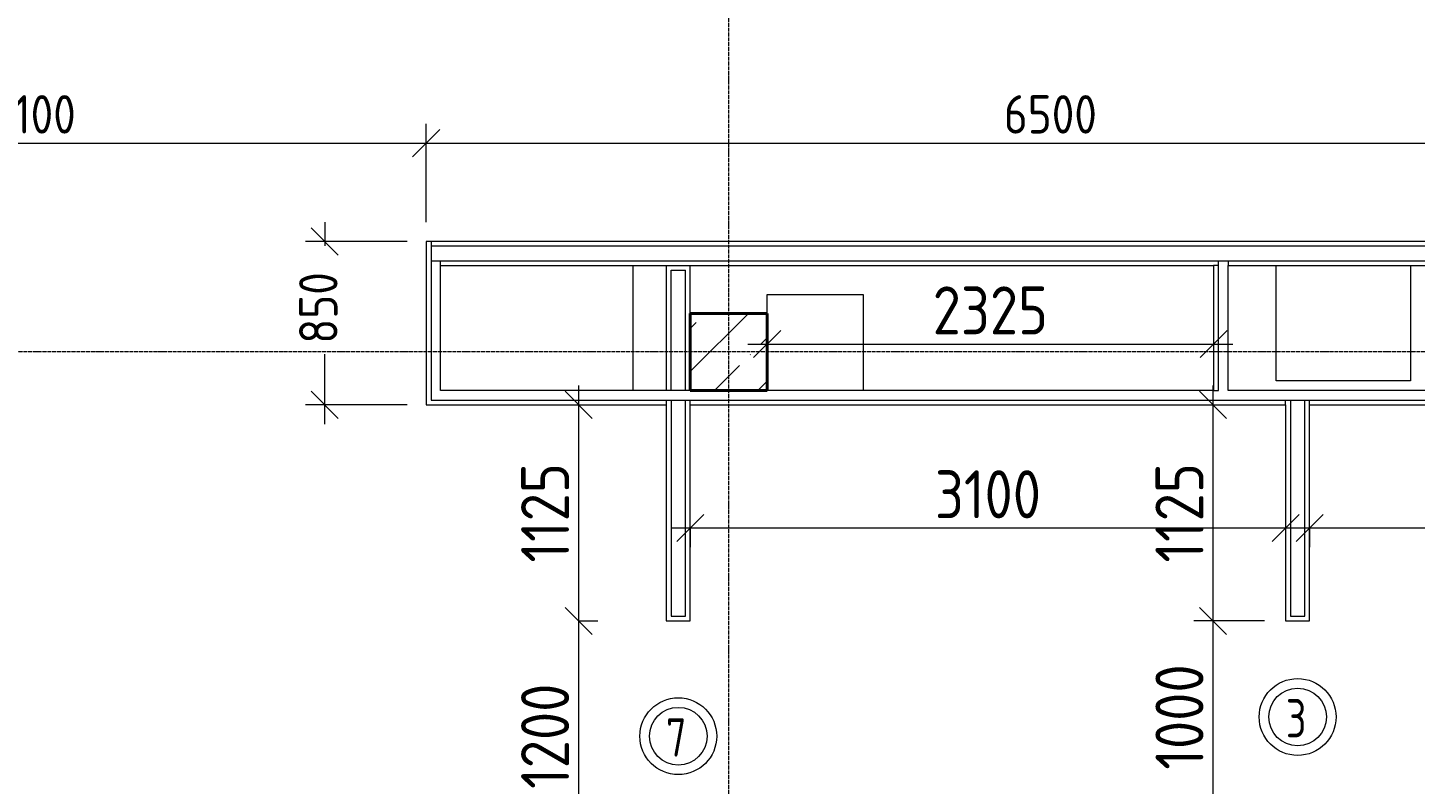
# Model space of a CAD drawing. Header units: millimetres. Extents: x -56773 to 221258, y -262288 to 26541.
# Drawn here: x 42159 to 49384, y -153843 to -149905 of the extents above; entities that cross this region are included whole.
import ezdxf

# ---------------------------------------------------------------- set-up
doc = ezdxf.new("R2010")
doc.units = ezdxf.units.MM
doc.linetypes.add('ADSK_Линия сетки', pattern=[25, 20, -2.5, 0, -2.5])
for name, color, linetype, lineweight in [('Марки дверей', 7, 'Continuous', 20), ('Несущие колонны', 7, 'Continuous', 18), ('Оси', 7, 'Continuous', 9), ('Перекрытие', 7, 'Continuous', 18), ('Размеры', 7, 'Continuous', 9), ('Стены внутренние', 7, 'Continuous', 18), ('Стены штриховка', 7, 'Continuous', 9)]:
    doc.layers.add(name, color=color, linetype=linetype, lineweight=lineweight)
doc.styles.add('GOST Common_2', font='', dxfattribs={"width": 0.9, "height": 250})
doc.styles.add('GOST Common_3', font='', dxfattribs={"width": 0.9, "height": 200})
doc.styles.add('GOST Common_B', font='', dxfattribs={"width": 0.8, "height": 200})
doc.styles.get('GOST Common_2').set_extended_font_data('GOST Common')
doc.styles.get('GOST Common_3').set_extended_font_data('GOST Common')
doc.styles.get('GOST Common_B').set_extended_font_data('GOST Common', bold=True)
doc.dimstyles.new('ADSK_Основной_2_0', dxfattribs={"dimscale": 304.8, "dimtxt": 201.142999, "dimasz": 0.463911, "dimexe": 0.328084, "dimexo": 0.328084, "dimgap": 0.164042, "dimtad": 1, "dimdec": 3, "dimrnd": 0.001, "dimdsep": 46, "dimtxsty": 'GOST Common_3', "dimblk1": 'OBLIQUE', "dimblk2": 'OBLIQUE', "dimsah": 1, "dimcen": 0.09, "dimdle": 0.328084, "dimazin": 2, "dimtfac": 1, "dimtdec": 4, "dimtix": 1, "dimtmove": 0, "dimatfit": 3, "dimfxl": 1, "dimtvp": 1, "dimtolj": 1, "dimtzin": 0, "dimlwd": 20, "dimlwe": 20, "dimarcsym": 2})
doc.dimstyles.new('ADSK_Основной_2_0_2', dxfattribs={"dimscale": 304.8, "dimtxt": 201.142999, "dimasz": 0.463911, "dimexe": 0.328084, "dimexo": 0.328084, "dimgap": 0.164042, "dimtad": 1, "dimdec": 3, "dimrnd": 0.001, "dimdsep": 46, "dimtxsty": 'GOST Common_3', "dimblk1": 'OBLIQUE', "dimblk2": 'OBLIQUE', "dimsah": 1, "dimcen": 0.09, "dimdle": 0.328084, "dimazin": 2, "dimtfac": 1, "dimtdec": 4, "dimtix": 1, "dimtmove": 0, "dimatfit": 3, "dimfxl": 1, "dimtvp": 1, "dimtolj": 1, "dimtzin": 0, "dimlwd": 20, "dimlwe": 20, "dimarcsym": 2})
doc.dimstyles.new('ADSK_Основной_2_0_3', dxfattribs={"dimscale": 304.8, "dimtxt": 201.142999, "dimasz": 0.463911, "dimexe": 0.328084, "dimexo": 0.328084, "dimgap": 0.164042, "dimtad": 1, "dimdec": 3, "dimrnd": 0.001, "dimdsep": 46, "dimtxsty": 'GOST Common_2', "dimblk1": 'OBLIQUE', "dimblk2": 'OBLIQUE', "dimsah": 1, "dimcen": 0.09, "dimdle": 0.328084, "dimazin": 2, "dimtfac": 1, "dimtdec": 4, "dimtix": 1, "dimtmove": 0, "dimatfit": 3, "dimfxl": 1, "dimtvp": 1, "dimtolj": 1, "dimtzin": 0, "dimlwd": 20, "dimlwe": 20, "dimarcsym": 2})

# ---------------------------------------------------------------- blocks, each defined once
blk = doc.blocks.new('ADSK_КолоннаЖБ_Прямоугольная - 400x400 мм-1807143-Кладочный план 3-го этажа')
at = {"layer": 'Несущие колонны', "lineweight": 40}
for p, q in [((-200, 200), (200, 200)), ((-200, -200), (-200, 200)), ((200, 200), (200, -200)), ((200, -200), (-200, -200))]:
    blk.add_line(p, q, dxfattribs=at)
blk = doc.blocks.new('_Oblique')
at = {"color": 0, "linetype": 'ByBlock', "lineweight": -2}
blk.add_line((-0.5, -0.5), (0.5, 0.5), dxfattribs=at)
blk = doc.blocks.new('*D5681')
at = {"layer": 'Defpoints', "color": 0, "lineweight": 25, "transparency": 16777216}
for p in [(44234.4, -150505.9), (40134.4, -151017.8), (44234.4, -151017.8)]:
    blk.add_point(p, dxfattribs=at)
at = {"layer": 'Размеры', "color": 0, "lineweight": 20, "transparency": 16777216}
for p, q in [((40134.4, -150917.8), (40134.4, -150405.9)), ((44234.4, -150917.8), (44234.4, -150405.9)), ((40034.4, -150505.9), (44334.4, -150505.9))]:
    blk.add_line(p, q, dxfattribs=at)
at = {"layer": 'Размеры', "color": 0, "lineweight": 20, "transparency": 16777216, "xscale": 141.4, "yscale": 141.4, "zscale": 141.4, "rotation": 180}
blk.add_blockref('_Oblique', (40134.4, -150505.9), dxfattribs=at)
at = {"layer": 'Размеры', "color": 0, "lineweight": 20, "transparency": 16777216, "xscale": 141.4, "yscale": 141.4, "zscale": 141.4}
blk.add_blockref('_Oblique', (44234.4, -150505.9), dxfattribs=at)
at = {"layer": 'Размеры', "color": 0, "lineweight": 9, "transparency": 16777216, "insert": (42184.4, -150355.9), "char_height": 200, "width": 580.928, "attachment_point": 5, "style": 'GOST Common_3'}
blk.add_mtext('\\A1;4100', dxfattribs=at)
blk = doc.blocks.new('*D5682')
at = {"layer": 'Defpoints', "color": 0, "lineweight": 25, "transparency": 16777216}
for p in [(50734.4, -150406), (50734.4, -150505.9), (44234.4, -151017.8)]:
    blk.add_point(p, dxfattribs=at)
at = {"layer": 'Размеры', "color": 0, "lineweight": 20, "transparency": 16777216}
for p, q in [((44234.4, -150917.8), (44234.4, -150405.9)), ((44134.4, -150505.9), (50834.4, -150505.9)), ((50734.4, -150506), (50734.4, -150605.9))]:
    blk.add_line(p, q, dxfattribs=at)
at = {"layer": 'Размеры', "color": 0, "lineweight": 20, "transparency": 16777216, "xscale": 141.4, "yscale": 141.4, "zscale": 141.4, "rotation": 180}
blk.add_blockref('_Oblique', (44234.4, -150505.9), dxfattribs=at)
at = {"layer": 'Размеры', "color": 0, "lineweight": 20, "transparency": 16777216, "xscale": 141.4, "yscale": 141.4, "zscale": 141.4}
blk.add_blockref('_Oblique', (50734.4, -150505.9), dxfattribs=at)
at = {"layer": 'Размеры', "color": 0, "lineweight": 9, "transparency": 16777216, "insert": (47484.4, -150355.9), "char_height": 200, "width": 605.475, "attachment_point": 5, "style": 'GOST Common_3'}
blk.add_mtext('\\A1;6500', dxfattribs=at)
blk = doc.blocks.new('*D5449')
at = {"layer": 'Defpoints', "color": 0, "lineweight": 25, "transparency": 16777216}
for p in [(50609.4, -151867.8), (48834.4, -152408.6), (50609.4, -152508.6)]:
    blk.add_point(p, dxfattribs=at)
at = {"layer": 'Размеры', "color": 0, "lineweight": 20, "transparency": 16777216}
for p, q in [((50609.4, -151967.8), (50609.4, -152608.6)), ((48734.4, -152508.6), (50709.4, -152508.6)), ((48834.4, -152508.6), (48834.4, -152608.6))]:
    blk.add_line(p, q, dxfattribs=at)
at = {"layer": 'Размеры', "color": 0, "lineweight": 20, "transparency": 16777216, "xscale": 141.4, "yscale": 141.4, "zscale": 141.4, "rotation": 180}
blk.add_blockref('_Oblique', (48834.4, -152508.6), dxfattribs=at)
at = {"layer": 'Размеры', "color": 0, "lineweight": 20, "transparency": 16777216, "xscale": 141.4, "yscale": 141.4, "zscale": 141.4}
blk.add_blockref('_Oblique', (50609.4, -152508.6), dxfattribs=at)
at = {"layer": 'Размеры', "color": 0, "lineweight": 9, "transparency": 16777216, "insert": (49721.9, -152358.6), "char_height": 200, "width": 560.473, "attachment_point": 5, "style": 'GOST Common_3'}
blk.add_mtext('\\A1;1775', dxfattribs=at)
blk = doc.blocks.new('*D5453')
at = {"layer": 'Defpoints', "color": 0, "lineweight": 25, "transparency": 16777216}
for p in [(48331.5, -152992.8), (48699.4, -152992.8), (48699.4, -153992.8)]:
    blk.add_point(p, dxfattribs=at)
at = {"layer": 'Размеры', "color": 0, "lineweight": 20, "transparency": 16777216}
for p, q in [((48331.5, -154092.8), (48331.5, -152892.8)), ((48599.4, -152992.8), (48231.5, -152992.8)), ((48599.4, -153992.8), (48231.5, -153992.8))]:
    blk.add_line(p, q, dxfattribs=at)
at = {"layer": 'Размеры', "color": 0, "lineweight": 20, "transparency": 16777216, "xscale": 141.4, "yscale": 141.4, "zscale": 141.4}
for p, rotation in [((48331.5, -152992.8), 90), ((48331.5, -153992.8), 270)]:
    blk.add_blockref('_Oblique', p, dxfattribs=dict(at, rotation=rotation))
at = {"layer": 'Размеры', "color": 0, "lineweight": 9, "transparency": 16777216, "insert": (48156.5, -153492.8), "char_height": 250, "width": 560.473, "attachment_point": 5, "rotation": 90, "style": 'GOST Common_2'}
blk.add_mtext('\\A1;1000', dxfattribs=at)
blk = doc.blocks.new('*D5454')
at = {"layer": 'Defpoints', "color": 0, "lineweight": 25, "transparency": 16777216}
for p in [(48231.5, -151867.8), (48331.5, -151867.8), (48699.4, -152992.8)]:
    blk.add_point(p, dxfattribs=at)
at = {"layer": 'Размеры', "color": 0, "lineweight": 20, "transparency": 16777216}
for p, q in [((48331.5, -153092.8), (48331.5, -151767.8)), ((48331.5, -151867.8), (48431.5, -151867.8)), ((48599.4, -152992.8), (48231.5, -152992.8))]:
    blk.add_line(p, q, dxfattribs=at)
at = {"layer": 'Размеры', "color": 0, "lineweight": 20, "transparency": 16777216, "xscale": 141.4, "yscale": 141.4, "zscale": 141.4}
for p, rotation in [((48331.5, -151867.8), 90), ((48331.5, -152992.8), 270)]:
    blk.add_blockref('_Oblique', p, dxfattribs=dict(at, rotation=rotation))
at = {"layer": 'Размеры', "color": 0, "lineweight": 9, "transparency": 16777216, "insert": (48156.5, -152430.3), "char_height": 250, "width": 515.472, "attachment_point": 5, "rotation": 90, "style": 'GOST Common_2'}
blk.add_mtext('\\A1;1125', dxfattribs=at)
blk = doc.blocks.new('*D5455')
at = {"layer": 'Defpoints', "color": 0, "lineweight": 25, "transparency": 16777216}
for p in [(46009.4, -151451.5), (48334.4, -151451.5), (48334.4, -151551.5)]:
    blk.add_point(p, dxfattribs=at)
at = {"layer": 'Размеры', "color": 0, "lineweight": 20, "transparency": 16777216}
for p, q in [((45909.4, -151551.5), (48434.4, -151551.5)), ((46009.4, -151551.5), (46009.4, -151651.5)), ((48334.4, -151551.5), (48334.4, -151651.5))]:
    blk.add_line(p, q, dxfattribs=at)
at = {"layer": 'Размеры', "color": 0, "lineweight": 20, "transparency": 16777216, "xscale": 141.4, "yscale": 141.4, "zscale": 141.4, "rotation": 180}
blk.add_blockref('_Oblique', (46009.4, -151551.5), dxfattribs=at)
at = {"layer": 'Размеры', "color": 0, "lineweight": 20, "transparency": 16777216, "xscale": 141.4, "yscale": 141.4, "zscale": 141.4}
blk.add_blockref('_Oblique', (48334.4, -151551.5), dxfattribs=at)
at = {"layer": 'Размеры', "color": 0, "lineweight": 9, "transparency": 16777216, "insert": (47171.9, -151376.5), "char_height": 250, "width": 605.475, "attachment_point": 5, "style": 'GOST Common_2'}
blk.add_mtext('\\A1;2325', dxfattribs=at)
blk = doc.blocks.new('*D5456')
at = {"layer": 'Defpoints', "color": 0, "lineweight": 25, "transparency": 16777216}
for p in [(45609.4, -152408.6), (48709.4, -152408.6), (48709.4, -152508.6)]:
    blk.add_point(p, dxfattribs=at)
at = {"layer": 'Размеры', "color": 0, "lineweight": 20, "transparency": 16777216}
for p, q in [((45509.4, -152508.6), (48809.4, -152508.6)), ((45609.4, -152508.6), (45609.4, -152608.6)), ((48709.4, -152508.6), (48709.4, -152608.6))]:
    blk.add_line(p, q, dxfattribs=at)
at = {"layer": 'Размеры', "color": 0, "lineweight": 20, "transparency": 16777216, "xscale": 141.4, "yscale": 141.4, "zscale": 141.4, "rotation": 180}
blk.add_blockref('_Oblique', (45609.4, -152508.6), dxfattribs=at)
at = {"layer": 'Размеры', "color": 0, "lineweight": 20, "transparency": 16777216, "xscale": 141.4, "yscale": 141.4, "zscale": 141.4}
blk.add_blockref('_Oblique', (48709.4, -152508.6), dxfattribs=at)
at = {"layer": 'Размеры', "color": 0, "lineweight": 9, "transparency": 16777216, "insert": (47159.4, -152333.6), "char_height": 250, "width": 560.473, "attachment_point": 5, "style": 'GOST Common_2'}
blk.add_mtext('\\A1;3100', dxfattribs=at)
blk = doc.blocks.new('*D5458')
at = {"layer": 'Defpoints', "color": 0, "lineweight": 25, "transparency": 16777216}
for p in [(44928.2, -152992.8), (45028.2, -152992.8), (44928.2, -154192.8)]:
    blk.add_point(p, dxfattribs=at)
at = {"layer": 'Размеры', "color": 0, "lineweight": 20, "transparency": 16777216}
for p, q in [((45028.2, -154292.8), (45028.2, -152892.8)), ((45028.2, -152992.8), (45128.2, -152992.8)), ((45028.2, -154192.8), (45128.2, -154192.8))]:
    blk.add_line(p, q, dxfattribs=at)
at = {"layer": 'Размеры', "color": 0, "lineweight": 20, "transparency": 16777216, "xscale": 141.4, "yscale": 141.4, "zscale": 141.4}
for p, rotation in [((45028.2, -152992.8), 90), ((45028.2, -154192.8), 270)]:
    blk.add_blockref('_Oblique', p, dxfattribs=dict(at, rotation=rotation))
at = {"layer": 'Размеры', "color": 0, "lineweight": 9, "transparency": 16777216, "insert": (44853.2, -153592.8), "char_height": 250, "width": 560.473, "attachment_point": 5, "rotation": 90, "style": 'GOST Common_2'}
blk.add_mtext('\\A1;1200', dxfattribs=at)
blk = doc.blocks.new('*D5459')
at = {"layer": 'Defpoints', "color": 0, "lineweight": 25, "transparency": 16777216}
for p in [(44928.2, -151867.8), (45028.2, -151867.8), (44928.2, -152992.8)]:
    blk.add_point(p, dxfattribs=at)
at = {"layer": 'Размеры', "color": 0, "lineweight": 20, "transparency": 16777216}
for p, q in [((45028.2, -153092.8), (45028.2, -151767.8)), ((45028.2, -151867.8), (45128.2, -151867.8)), ((45028.2, -152992.8), (45128.2, -152992.8))]:
    blk.add_line(p, q, dxfattribs=at)
at = {"layer": 'Размеры', "color": 0, "lineweight": 20, "transparency": 16777216, "xscale": 141.4, "yscale": 141.4, "zscale": 141.4}
for p, rotation in [((45028.2, -151867.8), 90), ((45028.2, -152992.8), 270)]:
    blk.add_blockref('_Oblique', p, dxfattribs=dict(at, rotation=rotation))
at = {"layer": 'Размеры', "color": 0, "lineweight": 9, "transparency": 16777216, "insert": (44853.2, -152430.3), "char_height": 250, "width": 515.472, "attachment_point": 5, "rotation": 90, "style": 'GOST Common_2'}
blk.add_mtext('\\A1;1125', dxfattribs=at)
blk = doc.blocks.new('*D5464')
at = {"layer": 'Defpoints', "color": 0, "lineweight": 25, "transparency": 16777216}
for p in [(44234.4, -151017.8), (43705.8, -151867.8), (44234.4, -151867.8)]:
    blk.add_point(p, dxfattribs=at)
at = {"layer": 'Размеры', "color": 0, "lineweight": 20, "transparency": 16777216}
for p, q in [((43705.8, -150917.8), (43705.8, -151041.1)), ((44134.4, -151017.8), (43605.8, -151017.8)), ((43705.8, -151967.8), (43705.8, -151604)), ((44134.4, -151867.8), (43605.8, -151867.8))]:
    blk.add_line(p, q, dxfattribs=at)
at = {"layer": 'Размеры', "color": 0, "lineweight": 20, "transparency": 16777216, "xscale": 141.4, "yscale": 141.4, "zscale": 141.4}
for p, rotation in [((43705.8, -151017.8), 90), ((43705.8, -151867.8), 270)]:
    blk.add_blockref('_Oblique', p, dxfattribs=dict(at, rotation=rotation))
at = {"layer": 'Размеры', "color": 0, "lineweight": 9, "transparency": 16777216, "insert": (43572.5, -151549.6), "char_height": 200, "width": 454.106, "attachment_point": 1, "rotation": 90, "line_spacing_factor": 1.022761, "style": 'GOST Common_3'}
blk.add_mtext('\\A1;850', dxfattribs=at)
blk = doc.blocks.new('М_двери1 - Марка экземпляра 2-3719212-Кладочный план 3-го этажа')
at = {"layer": 'Марки дверей'}
for radius in [2, 1.5]:
    blk.add_circle((0, 0), radius, dxfattribs=at)

msp = doc.modelspace()

# ---------------------------------------------------------------- hatches: boundary and pattern name
at = {"layer": 'Несущие колонны', "lineweight": 9}
h = msp.add_hatch(dxfattribs=at)
h.set_pattern_fill('FP_1', color=256, style=0, pattern_type=2)
h.set_pattern_definition([(45, (9.36, -150597.75), (-224.5064, 224.5064), []), (45, (233.87, -150597.75), (-224.5064, 224.5064), [396.875, -79.375, 3.353, -76.022])])
h.paths.add_polyline_path([(46009.3615, -151792.7816), (46009.3615, -151392.7816), (45609.3615, -151392.7816), (45609.3615, -151792.7816)])

# ---------------------------------------------------------------- linework, layer by layer
for p, q in [((46009.3615, -151392.7816), (45609.3615, -151392.7816)), ((45609.3615, -151392.7816), (45609.3615, -151792.7816)), ((46009.3615, -151792.7816), (46009.3615, -151392.7816)), ((45609.3615, -151792.7816), (46009.3615, -151792.7816))]:
    msp.add_line(p, q, dxfattribs=at)
at = {"layer": 'Оси', "linetype": 'ADSK_Линия сетки', "lineweight": 5}
for p, q in [((45809.3615, -161571.6329), (45809.3615, -140570.3055)), ((62587.9153, -151592.7816), (-25230.7352, -151592.7816))]:
    msp.add_line(p, q, dxfattribs=at)
at = {"layer": 'Перекрытие'}
for p, q in [((45309.3615, -151142.7816), (45309.3615, -151792.7816)), ((48659.3615, -151742.7816), (48659.3615, -151142.7816)), ((49359.3615, -151142.7816), (49359.3615, -151742.7816)), ((46009.3615, -151392.7816), (46009.3615, -151292.7816)), ((46009.3615, -151292.7816), (46509.3615, -151292.7816)), ((46509.3615, -151292.7816), (46509.3615, -151792.7816)), ((49359.3615, -151742.7816), (48659.3615, -151742.7816))]:
    msp.add_line(p, q, dxfattribs=at)
at = {"layer": 'Стены внутренние', "lineweight": 5}
for p, q in [((50734.3615, -151017.7816), (44234.3615, -151017.7816)), ((44234.3615, -151017.7816), (44234.3615, -151867.7816)), ((44309.3615, -151142.7816), (48334.3615, -151142.7816)), ((44309.3615, -151792.7816), (44309.3615, -151142.7816)), ((45484.3615, -151142.7816), (45484.3615, -151792.7816)), ((45609.3615, -151792.7816), (45609.3615, -151142.7816)), ((48334.3615, -151142.7816), (48334.3615, -151792.7816)), ((48409.3615, -151142.7816), (50534.3615, -151142.7816)), ((48409.3615, -151792.7816), (48409.3615, -151142.7816)), ((45484.3615, -151792.7816), (44309.3615, -151792.7816)), ((48334.3615, -151792.7816), (45609.3615, -151792.7816)), ((50534.3615, -151792.7816), (48409.3615, -151792.7816)), ((44234.3615, -151867.7816), (45484.3615, -151867.7816)), ((45484.3615, -151867.7816), (45484.3615, -152992.7816)), ((45609.3615, -152992.7816), (45609.3615, -151867.7816)), ((45609.3615, -151867.7816), (48709.3615, -151867.7816)), ((48709.3615, -151867.7816), (48709.3615, -152992.7816)), ((48834.3615, -152992.7816), (48834.3615, -151867.7816)), ((48834.3615, -151867.7816), (50609.3615, -151867.7816)), ((45484.3615, -152992.7816), (45609.3615, -152992.7816)), ((48709.3615, -152992.7816), (48834.3615, -152992.7816))]:
    msp.add_line(p, q, dxfattribs=at)
at = {"layer": 'Стены штриховка', "lineweight": 9}
for p, q in [((44259.3615, -151017.7816), (44259.3615, -151842.7816)), ((50709.3615, -151042.7816), (44259.3615, -151042.7816)), ((44259.3615, -151117.7816), (50709.3615, -151117.7816)), ((44309.3615, -151142.7816), (44309.3615, -151117.7816)), ((48359.3615, -151142.7816), (48334.3615, -151142.7816)), ((48359.3615, -151792.7816), (48359.3615, -151117.7816)), ((48409.3615, -151117.7816), (48409.3615, -151142.7816)), ((45509.3615, -151792.7816), (45509.3615, -151167.7816)), ((45509.3615, -151167.7816), (45584.3615, -151167.7816)), ((45584.3615, -151792.7816), (45584.3615, -151167.7816)), ((45609.3615, -151792.7816), (45484.3615, -151792.7816)), ((48334.3615, -151792.7816), (48359.3615, -151792.7816)), ((44259.3615, -151842.7816), (50584.3615, -151842.7816)), ((45484.3615, -151842.7816), (45484.3615, -151867.7816)), ((45509.3615, -151842.7816), (45509.3615, -152967.7816)), ((45584.3615, -152967.7816), (45584.3615, -151842.7816)), ((45609.3615, -151867.7816), (45609.3615, -151842.7816)), ((48709.3615, -151867.7816), (48709.3615, -151842.7816)), ((48734.3615, -151842.7816), (48734.3615, -152967.7816)), ((48809.3615, -151867.7816), (48809.3615, -151842.7816)), ((48809.3615, -152967.7816), (48809.3615, -151867.7816)), ((48834.3615, -151867.7816), (48834.3615, -151842.7816)), ((45509.3615, -152967.7816), (45584.3615, -152967.7816)), ((48734.3615, -152967.7816), (48809.3615, -152967.7816))]:
    msp.add_line(p, q, dxfattribs=at)

# ---------------------------------------------------------------- block references
at = {"layer": 'Марки дверей', "lineweight": 5, "xscale": 99.99999999999993, "yscale": 99.99999999999993, "zscale": 99.99999999999993}
for p in [(48771.8615, -153492.7816), (45546.8615, -153592.7816)]:
    msp.add_blockref('М_двери1 - Марка экземпляра 2-3719212-Кладочный план 3-го этажа', p, dxfattribs=at)
at = {"layer": 'Несущие колонны', "lineweight": 40, "rotation": 89.9999999999999}
msp.add_blockref('ADSK_КолоннаЖБ_Прямоугольная - 400x400 мм-1807143-Кладочный план 3-го этажа', (45809.3615, -151592.7816), dxfattribs=at)

# ---------------------------------------------------------------- texts
at = {"layer": 'Марки дверей', "lineweight": 5, "char_height": 200, "attachment_point": 1, "style": 'GOST Common_B'}
for s, insert, width in [('\\fGOST Common|b1|i0|c204|p34|;\\W.8;3', (48710.6041, -153399.1227), 141.097), ('\\fGOST Common|b1|i0|c204|p34|;\\W.8;7', (45482.8041, -153499.1227), 147.5105)]:
    msp.add_mtext(s, dxfattribs=dict(at, insert=insert, width=width))

# ---------------------------------------------------------------- dimensions: what is measured, and where the dimension line sits
at = {"layer": 'Размеры', "lineweight": 9}
for base, p1, p2, dimstyle, override, picture, middle in [((44234.3615, -150505.9371), (40134.3615, -151017.7816), (44234.3615, -151017.7816), 'ADSK_Основной_2_0_2', {"dimpost": '<>', "dimfxl": 4100}, '*D5681', (42184.3615, -150355.9371)), ((50734.3615, -150505.9371), (44234.3615, -151017.7816), (50734.3615, -150405.9522), 'ADSK_Основной_2_0_2', {"dimpost": '<>', "dimfxl": 6528.731523}, '*D5682', (47484.3615, -150355.9371)), ((48334.3615, -151551.524), (46009.3615, -151451.5391), (48334.3615, -151451.5391), 'ADSK_Основной_2_0_3', {"dimpost": '<>', "dimfxl": 2325}, '*D5455', (47171.8615, -151376.524)), ((50609.3615, -152508.5831), (48834.3615, -152408.5983), (50609.3615, -151867.7816), 'ADSK_Основной_2_0_2', {"dimpost": '<>', "dimfxl": 1855.561269}, '*D5449', (49721.8615, -152358.5831)), ((48709.3615, -152508.5831), (45609.3615, -152408.5983), (48709.3615, -152408.5983), 'ADSK_Основной_2_0_3', {"dimpost": '<>', "dimfxl": 3100}, '*D5456', (47159.3615, -152333.5831))]:
    dim = msp.add_linear_dim(base=base, p1=p1, p2=p2, dimstyle=dimstyle, override=override, dxfattribs=at)
    dim.commit()
    dim.dimension.update_dxf_attribs({"geometry": picture, "text_midpoint": middle})
dim = msp.add_linear_dim(base=(43705.8136, -151867.7816), p1=(44234.3615, -151017.7816), p2=(44234.3615, -151867.7816), angle=90, dimstyle='ADSK_Основной_2_0', override={"dimpost": '<>', "dimfxl": 850}, dxfattribs=at)
dim.commit()
dim.dimension.update_dxf_attribs({"geometry": '*D5464', "text_midpoint": (43705.8136, -151322.5777), "dimtype": 160, "text_rotation": 90})
for base, p1, p2, override, picture, middle in [((45028.1544, -151867.7816), (44928.1695, -152992.7816), (44928.1695, -151867.7816), {"dimpost": '<>', "dimfxl": 1125}, '*D5459', (44853.1544, -152430.2816)), ((48331.4778, -151867.7816), (48699.3615, -152992.7816), (48231.4929, -151867.7816), {"dimpost": '<>', "dimfxl": 1218.411288}, '*D5454', (48156.4778, -152430.2816)), ((45028.1544, -152992.7816), (44928.1695, -154192.7816), (44928.1695, -152992.7816), {"dimpost": '<>', "dimfxl": 1200}, '*D5458', (44853.1544, -153592.7816)), ((48331.4778, -152992.7816), (48699.3615, -153992.7816), (48699.3615, -152992.7816), {"dimpost": '<>', "dimfxl": 1000}, '*D5453', (48156.4778, -153492.7816))]:
    dim = msp.add_linear_dim(base=base, p1=p1, p2=p2, angle=90, dimstyle='ADSK_Основной_2_0_3', override=override, dxfattribs=at)
    dim.commit()
    dim.dimension.update_dxf_attribs({"geometry": picture, "text_midpoint": middle})

doc.saveas('drawing.dxf')
